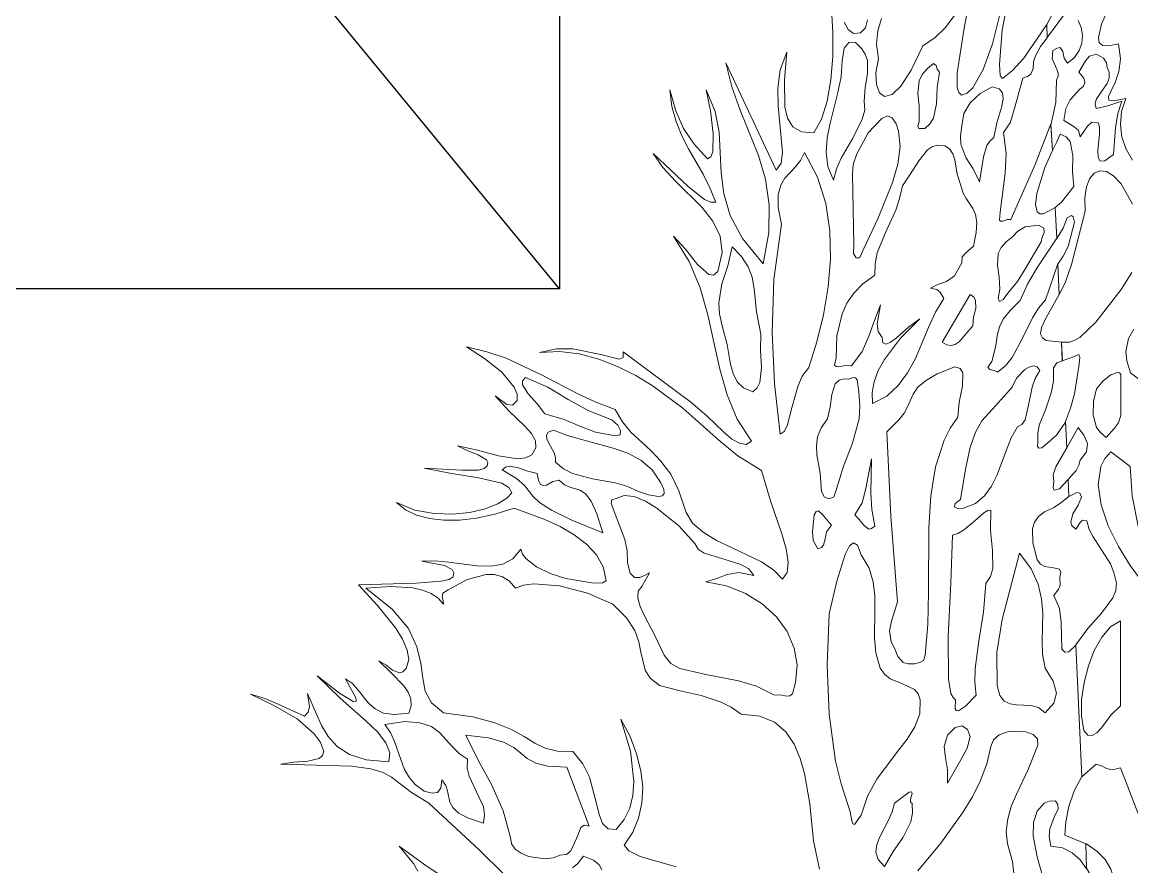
# Model space of a CAD drawing. Header units: inches. Extents: x -885 to 26362, y -28010 to 990.
# Drawn here: x 4303.903 to 4305.398, y -2378.582 to -2377.443 of the extents above; entities that cross this region are included whole.
import ezdxf

# ---------------------------------------------------------------- set-up
doc = ezdxf.new("R2010")
doc.units = ezdxf.units.IN
doc.header["$MEASUREMENT"] = 0
doc.layers.add('Text', color=7, linetype='Continuous')
doc.layers.add('TREE', color=3, linetype='Continuous', lineweight=15)

# ---------------------------------------------------------------- blocks, each defined once
blk = doc.blocks.new('tree2')
at = {"layer": 'TREE'}
for points in [[(5207.2362, 5947.8649), (5207.2144, 5947.8738), (5207.2153, 5947.8877), (5207.2187, 5947.9037), (5207.2242, 5947.9203), (5207.2322, 5947.9351), (5207.2258, 5948.0727), (5207.2184, 5948.0656), (5207.2144, 5948.0653), (5207.2113, 5948.0684), (5207.2104, 5948.0967), (5207.2088, 5948.1109), (5207.203, 5948.1248), (5207.2076, 5948.1312), (5207.2095, 5948.1355), (5207.2091, 5948.1439), (5207.2101, 5948.1491), (5207.2088, 5948.1522), (5207.2024, 5948.1537), (5207.1934, 5948.1549), (5207.1888, 5948.1574), (5207.1854, 5948.162), (5207.1808, 5948.1796), (5207.1805, 5948.1947), (5207.1827, 5948.2014), (5207.187, 5948.2073), (5207.1931, 5948.2122), (5207.2024, 5948.2165), (5207.2101, 5948.2215), (5207.2187, 5948.2282), (5207.2178, 5948.2461), (5207.2088, 5948.2362), (5207.2033, 5948.235), (5207.2021, 5948.2372), (5207.2027, 5948.2436), (5207.2021, 5948.251), (5207.2051, 5948.2593), (5207.2165, 5948.2793), (5207.215, 5948.3061), (5207.2058, 5948.2923), (5207.1941, 5948.2824), (5207.1904, 5948.2793), (5207.1873, 5948.2787), (5207.1857, 5948.2806), (5207.1861, 5948.2849), (5207.1861, 5948.2941), (5207.1876, 5948.3028), (5207.1941, 5948.3191), (5207.2005, 5948.3379), (5207.2024, 5948.3493), (5207.2024, 5948.3628), (5207.2061, 5948.368), (5207.2119, 5948.3702), (5207.211, 5948.3896), (5207.195, 5948.3914), (5207.191, 5948.3942), (5207.1891, 5948.3985), (5207.19, 5948.405), (5207.1937, 5948.4136), (5207.2085, 5948.4395), (5207.207, 5948.4718), (5207.1941, 5948.4339), (5207.1867, 5948.4253), (5207.1805, 5948.4151), (5207.17, 5948.3939), (5207.1593, 5948.3736), (5207.1522, 5948.365), (5207.1439, 5948.3582), (5207.1405, 5948.36), (5207.1359, 5948.3613), (5207.1337, 5948.3637), (5207.138, 5948.3696), (5207.142, 5948.3844), (5207.1439, 5948.3982), (5207.146, 5948.4059), (5207.15, 5948.4139), (5207.1571, 5948.4229), (5207.1676, 5948.4333), (5207.1753, 5948.4503), (5207.1851, 5948.4672), (5207.2061, 5948.4986), (5207.2042, 5948.5306), (5207.1919, 5948.5242), (5207.1882, 5948.5242), (5207.1854, 5948.526), (5207.1836, 5948.5337), (5207.1851, 5948.5454), (5207.1934, 5948.5725), (5207.2015, 5948.5904), (5207.1999, 5948.6184), (5207.1833, 5948.5756), (5207.158, 5948.518), (5207.154, 5948.518), (5207.1494, 5948.5162), (5207.1472, 5948.5162), (5207.146, 5948.5174), (5207.1469, 5948.5257), (5207.1519, 5948.5667), (5207.1531, 5948.5873), (5207.1503, 5948.6092), (5207.1571, 5948.6193), (5207.1617, 5948.6341), (5207.1703, 5948.6661), (5207.1753, 5948.6677), (5207.1787, 5948.6701), (5207.1814, 5948.676), (5207.1817, 5948.6831), (5207.1836, 5948.6895), (5207.1888, 5948.6991), (5207.1959, 5948.7083), (5207.1956, 5948.7222), (5207.1716, 5948.6871), (5207.1596, 5948.6741), (5207.1491, 5948.6658), (5207.1469, 5948.6689), (5207.146, 5948.6803), (5207.1488, 5948.7163), (5207.1525, 5948.736)], [(5207.1466, 5948.7342), (5207.1386, 5948.7018), (5207.1291, 5948.675), (5207.118, 5948.656), (5207.1122, 5948.6504), (5207.1063, 5948.6483), (5207.1035, 5948.651), (5207.1017, 5948.656), (5207.1017, 5948.6717), (5207.1094, 5948.7206), (5207.1214, 5948.7801)], [(5207.0986, 5948.7311), (5207.0897, 5948.7191), (5207.0786, 5948.7086), (5207.0657, 5948.7), (5207.0536, 5948.6744), (5207.0429, 5948.6575), (5207.0336, 5948.6489), (5207.0259, 5948.6467), (5207.0204, 5948.6507), (5207.0173, 5948.6593), (5207.0167, 5948.6717), (5207.0195, 5948.6864), (5207.0173, 5948.7015), (5207.0188, 5948.7154), (5207.0225, 5948.7286)], [(5207.0081, 5948.7271), (5207.0059, 5948.7188), (5207.0007, 5948.7135), (5206.9933, 5948.7129), (5206.9877, 5948.7169), (5206.9834, 5948.7246)], [(5206.9702, 5948.7382), (5206.9717, 5948.7138), (5206.9717, 5948.6886), (5206.9696, 5948.6643), (5206.9656, 5948.6418), (5206.9597, 5948.623), (5206.9517, 5948.6088), (5206.9388, 5948.6098), (5206.9298, 5948.615), (5206.9243, 5948.6242), (5206.9215, 5948.6359), (5206.9212, 5948.6643), (5206.9234, 5948.6932), (5206.9166, 5948.6747), (5206.9141, 5948.6556), (5206.9144, 5948.6369), (5206.9163, 5948.6187), (5206.9191, 5948.5885), (5206.9175, 5948.5771), (5206.9123, 5948.5697), (5206.8596, 5948.6821), (5206.8661, 5948.6569), (5206.8747, 5948.6326), (5206.8938, 5948.5851), (5206.9012, 5948.5602), (5206.9052, 5948.5334), (5206.9049, 5948.5045), (5206.8988, 5948.4718), (5206.8772, 5948.4983), (5206.8643, 5948.5223), (5206.8578, 5948.5451), (5206.855, 5948.567), (5206.8529, 5948.6095), (5206.8486, 5948.631), (5206.8393, 5948.6538), (5206.8436, 5948.6319), (5206.8464, 5948.6079), (5206.8461, 5948.5891), (5206.8439, 5948.5836), (5206.8405, 5948.5817), (5206.8267, 5948.5971), (5206.8156, 5948.6135), (5206.8073, 5948.6319), (5206.8011, 5948.6538), (5206.8033, 5948.6363), (5206.8079, 5948.6205), (5206.8138, 5948.6058), (5206.8208, 5948.5922), (5206.8362, 5948.5654), (5206.843, 5948.5513), (5206.8492, 5948.5362), (5206.8442, 5948.5362), (5206.8375, 5948.5392), (5206.8202, 5948.5525), (5206.7836, 5948.5873), (5206.794, 5948.5725), (5206.807, 5948.5583), (5206.8347, 5948.5309), (5206.8461, 5948.5165), (5206.8538, 5948.5008), (5206.8559, 5948.4835), (5206.8513, 5948.4638), (5206.847, 5948.4598), (5206.8418, 5948.4604), (5206.8301, 5948.4709), (5206.8174, 5948.4872), (5206.8051, 5948.5005), (5206.8215, 5948.4743), (5206.8329, 5948.4466), (5206.8408, 5948.4182), (5206.8473, 5948.3896), (5206.8535, 5948.3616), (5206.8612, 5948.3345), (5206.8716, 5948.3092), (5206.8867, 5948.2861), (5206.8809, 5948.2827), (5206.8741, 5948.284), (5206.8661, 5948.2883), (5206.8578, 5948.2954), (5206.8399, 5948.3126), (5206.823, 5948.3268), (5206.7525, 5948.3797), (5206.7525, 5948.3736), (5206.7482, 5948.372), (5206.7291, 5948.3767), (5206.6998, 5948.3828), (5206.6826, 5948.3828), (5206.665, 5948.3788), (5206.6857, 5948.3801), (5206.7063, 5948.3776), (5206.7269, 5948.372), (5206.7466, 5948.3643), (5206.7657, 5948.3548), (5206.7836, 5948.3437), (5206.8147, 5948.3206), (5206.8523, 5948.2871), (5206.8723, 5948.2707), (5206.8972, 5948.2556), (5206.9064, 5948.2236), (5206.9185, 5948.1891), (5206.9228, 5948.1734), (5206.9249, 5948.1596), (5206.924, 5948.1488), (5206.9191, 5948.1417), (5206.9098, 5948.1513), (5206.8969, 5948.1599), (5206.8658, 5948.175), (5206.8501, 5948.1823), (5206.8359, 5948.191), (5206.8248, 5948.2005), (5206.8181, 5948.2116), (5206.8107, 5948.2341), (5206.8021, 5948.2516), (5206.7919, 5948.2652), (5206.7814, 5948.2763), (5206.7605, 5948.2957), (5206.7516, 5948.3065), (5206.7439, 5948.3194), (5206.7238, 5948.3268), (5206.7051, 5948.3357), (5206.6678, 5948.3551), (5206.6299, 5948.373), (5206.6096, 5948.3797), (5206.5883, 5948.3847), (5206.6074, 5948.3727), (5206.6256, 5948.3582), (5206.6385, 5948.3428), (5206.6416, 5948.3354), (5206.6416, 5948.3286), (5206.6367, 5948.3237), (5206.6308, 5948.3246), (5206.6185, 5948.3336), (5206.6327, 5948.3178), (5206.6496, 5948.3018), (5206.6564, 5948.2941), (5206.6607, 5948.2864), (5206.661, 5948.279), (5206.6567, 5948.272), (5206.6502, 5948.2686), (5206.6419, 5948.2677), (5206.6219, 5948.2707), (5206.6, 5948.2766), (5206.5791, 5948.2812), (5206.5893, 5948.2763), (5206.6007, 5948.2717), (5206.6093, 5948.2667), (5206.6108, 5948.2637), (5206.6102, 5948.2603), (5206.6068, 5948.2575), (5206.601, 5948.2559), (5206.5837, 5948.2559), (5206.5443, 5948.2578), (5206.5711, 5948.2526), (5206.601, 5948.2479), (5206.6253, 5948.2421), (5206.6327, 5948.2378), (5206.6358, 5948.2322), (5206.6308, 5948.2264), (5206.6213, 5948.2205), (5206.6081, 5948.2153), (5206.592, 5948.2116), (5206.5739, 5948.2098), (5206.5545, 5948.2104), (5206.5345, 5948.2141), (5206.5151, 5948.2218), (5206.5246, 5948.2144), (5206.5363, 5948.2088), (5206.5496, 5948.2051), (5206.5646, 5948.2033), (5206.5813, 5948.2033), (5206.5991, 5948.2054), (5206.6182, 5948.2098), (5206.6382, 5948.2162), (5206.6703, 5948.2042), (5206.6863, 5948.1968), (5206.701, 5948.1882), (5206.714, 5948.1783), (5206.7245, 5948.1673), (5206.7315, 5948.1546), (5206.7346, 5948.1405), (5206.7312, 5948.138), (5206.7217, 5948.1374), (5206.6924, 5948.1423), (5206.6761, 5948.1476), (5206.6616, 5948.1546), (5206.6505, 5948.1633), (5206.6472, 5948.1679), (5206.6453, 5948.1731), (5206.637, 5948.1629), (5206.6265, 5948.1574), (5206.6139, 5948.1552), (5206.5997, 5948.1556), (5206.5699, 5948.1596), (5206.5554, 5948.1608), (5206.5418, 5948.1605), (5206.5653, 5948.1559), (5206.5736, 5948.1519), (5206.5751, 5948.1485), (5206.5745, 5948.1442), (5206.5702, 5948.1414), (5206.5619, 5948.1395), (5206.5357, 5948.1377), (5206.4756, 5948.1358), (5206.4953, 5948.114), (5206.5144, 5948.0906), (5206.5215, 5948.0789), (5206.5265, 5948.0675), (5206.528, 5948.0576), (5206.5255, 5948.0481), (5206.5218, 5948.0447), (5206.5184, 5948.0438), (5206.5111, 5948.0466), (5206.504, 5948.0521), (5206.4966, 5948.0561), (5206.5101, 5948.0432), (5206.5228, 5948.0302), (5206.5274, 5948.0235), (5206.5301, 5948.0164), (5206.5305, 5948.0093), (5206.528, 5948.0016), (5206.5129, 5948.0001), (5206.5018, 5948.0016), (5206.4929, 5948.0059), (5206.4861, 5948.0118), (5206.475, 5948.0256), (5206.4692, 5948.0324), (5206.4618, 5948.0376), (5206.4726, 5948.0176), (5206.4729, 5948.0139), (5206.4698, 5948.0136), (5206.4556, 5948.0225), (5206.4322, 5948.0407), (5206.4562, 5948.0173), (5206.4836, 5947.9933), (5206.4953, 5947.9819), (5206.504, 5947.9705), (5206.5083, 5947.96), (5206.5071, 5947.9505), (5206.4836, 5947.9526), (5206.4661, 5947.9582), (5206.4532, 5947.9665), (5206.4436, 5947.977), (5206.4368, 5947.9887), (5206.4316, 5948.0004), (5206.4221, 5948.0222), (5206.4242, 5948.0084), (5206.423, 5948.0025), (5206.419, 5947.9985), (5206.3913, 5948.0108), (5206.3774, 5948.0167), (5206.3626, 5948.0213), (5206.3882, 5948.0087), (5206.4113, 5947.9954), (5206.4291, 5947.98), (5206.4353, 5947.9714), (5206.4393, 5947.9619), (5206.4378, 5947.9573), (5206.4344, 5947.9542), (5206.4224, 5947.9514), (5206.4076, 5947.9502), (5206.3943, 5947.9483), (5206.4682, 5947.9459), (5206.4883, 5947.9434), (5206.5012, 5947.9394), (5206.5101, 5947.9345), (5206.5191, 5947.9274), (5206.5308, 5947.9185), (5206.5489, 5947.9074), (5206.6019, 5947.8581), (5206.6271, 5947.8335)], [(5206.5831, 5947.8175), (5206.5474, 5947.8409), (5206.5181, 5947.8624), (5206.5329, 5947.8442), (5206.5375, 5947.8362)], [(5207.0607, 5947.8366), (5207.0847, 5947.8655), (5207.1075, 5947.8972), (5207.1177, 5947.9138), (5207.126, 5947.9311), (5207.1328, 5947.9486), (5207.1371, 5947.9665), (5207.1396, 5947.9736), (5207.1457, 5947.9788), (5207.1543, 5947.9819), (5207.1642, 5947.9828), (5207.1737, 5947.9819), (5207.1814, 5947.9791), (5207.1857, 5947.9745), (5207.1861, 5947.968), (5207.1759, 5947.9425), (5207.1639, 5947.9169), (5207.1583, 5947.904), (5207.1546, 5947.891), (5207.1531, 5947.8778), (5207.1543, 5947.8649), (5207.1596, 5947.8461), (5207.1617, 5947.8273)], [(5207.1916, 5947.8289), (5207.1854, 5947.851), (5207.1814, 5947.8732), (5207.1817, 5947.8871), (5207.1854, 5947.8991), (5207.1928, 5947.9074), (5207.1981, 5947.9095), (5207.2045, 5947.9098), (5207.207, 5947.9055), (5207.2073, 5947.9015), (5207.2033, 5947.8926), (5207.1987, 5947.8803), (5207.1981, 5947.8723), (5207.1999, 5947.8624), (5207.2119, 5947.8606), (5207.2221, 5947.8553), (5207.2304, 5947.8479), (5207.2372, 5947.8387), (5207.2362, 5947.8649)], [(5207.2852, 5948.5802), (5207.2784, 5948.5916), (5207.2741, 5948.6042), (5207.2726, 5948.6175), (5207.2738, 5948.631), (5207.2781, 5948.6449), (5207.2658, 5948.6424), (5207.2603, 5948.643), (5207.26, 5948.6467), (5207.2627, 5948.6529), (5207.267, 5948.6615), (5207.2707, 5948.6729), (5207.2726, 5948.6864), (5207.2704, 5948.7021), (5207.2603, 5948.6997), (5207.2538, 5948.7003), (5207.2504, 5948.7034), (5207.2495, 5948.7086), (5207.2526, 5948.7225), (5207.259, 5948.7369)], [(5207.2101, 5948.7496), (5207.1956, 5948.7222), (5207.1959, 5948.7086), (5207.2172, 5948.7373)], [(5207.2282, 5948.7265), (5207.2316, 5948.7191), (5207.2329, 5948.7111), (5207.2322, 5948.7028), (5207.2295, 5948.6948), (5207.2245, 5948.6877), (5207.2172, 5948.6818), (5207.2138, 5948.6871), (5207.2122, 5948.6938), (5207.2095, 5948.6981), (5207.2064, 5948.6975), (5207.2018, 5948.6948), (5207.2011, 5948.6864), (5207.2045, 5948.6787), (5207.2073, 5948.6717), (5207.2073, 5948.668), (5207.2055, 5948.664), (5207.2051, 5948.6406), (5207.1999, 5948.6169), (5207.2015, 5948.5904), (5207.2058, 5948.5987), (5207.2095, 5948.6073), (5207.2159, 5948.6045), (5207.2199, 5948.5996), (5207.2227, 5948.5851), (5207.2224, 5948.5682), (5207.2239, 5948.5525), (5207.211, 5948.5362), (5207.2042, 5948.5306), (5207.2061, 5948.4983), (5207.2125, 5948.5091), (5207.2168, 5948.5199), (5207.2215, 5948.5223), (5207.223, 5948.5208), (5207.2245, 5948.5152), (5207.2178, 5948.49), (5207.2128, 5948.4798), (5207.207, 5948.4712), (5207.2085, 5948.4392), (5207.215, 5948.453), (5207.2215, 5948.4709), (5207.2356, 5948.5269), (5207.2353, 5948.5408), (5207.2369, 5948.5522), (5207.2402, 5948.5608), (5207.2452, 5948.5667), (5207.251, 5948.5691), (5207.2578, 5948.5685), (5207.2652, 5948.5639), (5207.2732, 5948.5556), (5207.2852, 5948.534)], [(5207.2846, 5948.4626), (5207.2732, 5948.445), (5207.2467, 5948.4108), (5207.2301, 5948.3948), (5207.2242, 5948.3914), (5207.2193, 5948.3899), (5207.211, 5948.3896), (5207.2116, 5948.3702), (5207.2233, 5948.3745), (5207.2289, 5948.3767), (5207.2301, 5948.3742), (5207.2295, 5948.3668), (5207.2245, 5948.3357), (5207.2202, 5948.3206), (5207.215, 5948.3068), (5207.2165, 5948.2793), (5207.2282, 5948.3006), (5207.2344, 5948.2923), (5207.2381, 5948.2837), (5207.2372, 5948.275), (5207.2304, 5948.2661), (5207.2292, 5948.2609), (5207.2264, 5948.2553), (5207.2178, 5948.2461), (5207.2187, 5948.2282), (5207.227, 5948.2325), (5207.2301, 5948.2316), (5207.2319, 5948.2276), (5207.2282, 5948.219), (5207.2227, 5948.2101), (5207.2205, 5948.2014), (5207.2218, 5948.1978), (5207.2258, 5948.1941), (5207.2304, 5948.2011), (5207.2329, 5948.2036), (5207.2375, 5948.2027), (5207.2399, 5948.1937), (5207.2439, 5948.186), (5207.2529, 5948.1725), (5207.2621, 5948.1577), (5207.2658, 5948.1488), (5207.2686, 5948.1377), (5207.2677, 5948.13), (5207.2646, 5948.1223), (5207.2529, 5948.1063), (5207.2384, 5948.09), (5207.2258, 5948.073), (5207.2322, 5947.9348), (5207.2473, 5947.9483), (5207.2529, 5947.9465), (5207.2581, 5947.9437), (5207.2643, 5947.9422), (5207.2726, 5947.9443), (5207.2948, 5947.8864)], [(5206.9723, 5948.5593), (5206.9665, 5948.5737), (5206.9646, 5948.5885), (5206.9659, 5948.6036), (5206.969, 5948.619), (5206.977, 5948.651), (5206.9803, 5948.6674), (5206.9816, 5948.684), (5206.9834, 5948.6975), (5206.9887, 5948.7037), (5206.9954, 5948.7034), (5207.0019, 5948.6966), (5207.0056, 5948.6911), (5207.0078, 5948.6846), (5207.0078, 5948.6707), (5207.0056, 5948.6563), (5207.0044, 5948.6421), (5207.005, 5948.6326), (5207.0025, 5948.623), (5206.9927, 5948.6033), (5206.9803, 5948.5824), (5206.9754, 5948.5713), (5206.9723, 5948.5593)], [(5207.2135, 5948.6218), (5207.2156, 5948.6344), (5207.2199, 5948.6433), (5207.2298, 5948.6541), (5207.2338, 5948.6578), (5207.2353, 5948.6615), (5207.2341, 5948.6661), (5207.2289, 5948.6723), (5207.2359, 5948.684), (5207.2402, 5948.6889), (5207.2476, 5948.6911), (5207.255, 5948.6871), (5207.2578, 5948.6821), (5207.2587, 5948.6772), (5207.2609, 5948.6723), (5207.2606, 5948.6661), (5207.2587, 5948.6606), (5207.2526, 5948.652), (5207.247, 5948.6436), (5207.2461, 5948.6393), (5207.247, 5948.6341), (5207.2593, 5948.6369), (5207.2741, 5948.6421), (5207.2698, 5948.6292), (5207.2673, 5948.6141), (5207.2652, 5948.5861), (5207.2563, 5948.5796), (5207.2513, 5948.579), (5207.2492, 5948.583), (5207.2489, 5948.5901), (5207.2507, 5948.6076), (5207.2507, 5948.615), (5207.2492, 5948.6193), (5207.2427, 5948.6199), (5207.2381, 5948.6159), (5207.2304, 5948.6045), (5207.2286, 5948.6113), (5207.2239, 5948.6153), (5207.2135, 5948.6218)], [(5207.0681, 5948.6132), (5207.0616, 5948.6132), (5207.0607, 5948.6159), (5207.062, 5948.6202), (5207.062, 5948.6239), (5207.062, 5948.6369), (5207.0607, 5948.6501), (5207.062, 5948.6634), (5207.065, 5948.6698), (5207.0706, 5948.6763), (5207.077, 5948.6812), (5207.0798, 5948.6794), (5207.081, 5948.6754), (5207.0832, 5948.6723), (5207.081, 5948.6563), (5207.0801, 5948.6393), (5207.077, 5948.6242), (5207.0733, 5948.6181), (5207.0681, 5948.6132)], [(5207.1251, 5948.5577), (5207.1186, 5948.571), (5207.1109, 5948.583), (5207.1057, 5948.5971), (5207.1051, 5948.6058), (5207.1066, 5948.6162), (5207.1088, 5948.6292), (5207.1155, 5948.6403), (5207.1257, 5948.6498), (5207.1383, 5948.6569), (5207.1457, 5948.655), (5207.1491, 5948.6507), (5207.15, 5948.6443), (5207.1485, 5948.6366), (5207.1432, 5948.6193), (5207.1402, 5948.6039), (5207.1359, 5948.6002), (5207.1328, 5948.5956), (5207.1294, 5948.5836), (5207.1251, 5948.5577)], [(5206.9936, 5948.4918), (5206.9921, 5948.5654), (5206.993, 5948.5756), (5206.9967, 5948.5867), (5207.0087, 5948.6088), (5207.0228, 5948.6239), (5207.029, 5948.6267), (5207.0339, 5948.6245), (5207.0379, 5948.6181), (5207.0404, 5948.6107), (5207.0422, 5948.5944), (5207.0398, 5948.5759), (5207.0342, 5948.5568), (5207.0188, 5948.5189), (5207.0041, 5948.4878), (5207.0004, 5948.4792), (5206.9982, 5948.4777), (5206.9961, 5948.478), (5206.9933, 5948.4826), (5206.9936, 5948.4918)], [(5206.9166, 5948.2935), (5206.9108, 5948.3465), (5206.9083, 5948.3998), (5206.9101, 5948.4552), (5206.9181, 5948.5131), (5206.9144, 5948.5306), (5206.9144, 5948.5442), (5206.9172, 5948.554), (5206.9215, 5948.5614), (5206.9326, 5948.5734), (5206.9379, 5948.5799), (5206.9419, 5948.5882), (5206.9557, 5948.5623), (5206.9643, 5948.5349), (5206.9687, 5948.5063), (5206.9693, 5948.4767), (5206.9668, 5948.4475), (5206.9619, 5948.4182), (5206.9548, 5948.3902), (5206.9465, 5948.3634), (5206.9397, 5948.3542), (5206.9351, 5948.3434), (5206.9289, 5948.3209), (5206.924, 5948.3021), (5206.9209, 5948.2963), (5206.9166, 5948.2935)], [(5206.9751, 5948.3733), (5206.976, 5948.3964), (5206.9813, 5948.4195), (5206.9865, 5948.4306), (5206.9936, 5948.441), (5207.0031, 5948.4509), (5207.0155, 5948.4598), (5207.0158, 5948.4718), (5207.0182, 5948.4832), (5207.0272, 5948.5051), (5207.0376, 5948.5279), (5207.0416, 5948.5402), (5207.0444, 5948.5534), (5207.053, 5948.566), (5207.0616, 5948.5796), (5207.0706, 5948.591), (5207.0758, 5948.5944), (5207.0817, 5948.5959), (5207.0887, 5948.5953), (5207.0937, 5948.5922), (5207.0971, 5948.587), (5207.0992, 5948.5805), (5207.1017, 5948.5657), (5207.106, 5948.5525), (5207.1081, 5948.5457), (5207.1112, 5948.5402), (5207.1183, 5948.5297), (5207.1208, 5948.5235), (5207.1223, 5948.5152), (5207.1217, 5948.5045), (5207.1189, 5948.4903), (5207.1103, 5948.4829), (5207.1069, 5948.4789), (5207.1066, 5948.4727), (5207.0989, 5948.4592), (5207.0906, 5948.4533), (5207.0823, 5948.4506), (5207.074, 5948.4463), (5207.0804, 5948.4447), (5207.0838, 5948.4419), (5207.0878, 5948.4355), (5207.0792, 5948.421), (5207.0718, 5948.405), (5207.058, 5948.3727), (5207.0499, 5948.3576), (5207.0401, 5948.3443), (5207.0281, 5948.3332), (5207.0133, 5948.3255), (5207.0127, 5948.3369), (5207.0148, 5948.3483), (5207.0192, 5948.36), (5207.0256, 5948.3717), (5207.0426, 5948.3939), (5207.0626, 5948.4142), (5207.0509, 5948.4053), (5207.0379, 5948.3939), (5207.0321, 5948.3896), (5207.0275, 5948.3877), (5207.0241, 5948.389), (5207.0232, 5948.3945), (5207.0192, 5948.401), (5207.0179, 5948.409), (5207.0216, 5948.4287), (5207.0152, 5948.4124), (5207.0093, 5948.3961), (5207.0022, 5948.3801), (5206.9911, 5948.365), (5206.985, 5948.3653), (5206.9779, 5948.364), (5206.9751, 5948.3643), (5206.9733, 5948.3656), (5206.9751, 5948.3733)], [(5207.1463, 5948.4453), (5207.1457, 5948.4576), (5207.1439, 5948.4703), (5207.1448, 5948.4826), (5207.1479, 5948.4887), (5207.1531, 5948.4949), (5207.1596, 5948.5001), (5207.1651, 5948.506), (5207.1728, 5948.5106), (5207.1867, 5948.5121), (5207.1925, 5948.5091), (5207.1928, 5948.5045), (5207.1907, 5948.4995), (5207.1897, 5948.4949), (5207.1734, 5948.4669), (5207.1648, 5948.4533), (5207.1546, 5948.441), (5207.1497, 5948.4345), (5207.146, 5948.4324), (5207.1445, 5948.4355), (5207.1463, 5948.4453)], [(5206.888, 5948.3376), (5206.8781, 5948.3419), (5206.8716, 5948.3483), (5206.8673, 5948.357), (5206.8646, 5948.3665), (5206.8612, 5948.3874), (5206.8559, 5948.4068), (5206.8532, 5948.4195), (5206.8526, 5948.4309), (5206.8556, 5948.4509), (5206.8618, 5948.4697), (5206.8664, 5948.4894), (5206.8763, 5948.4795), (5206.883, 5948.4687), (5206.8873, 5948.4576), (5206.8895, 5948.4456), (5206.892, 5948.4216), (5206.8963, 5948.3982), (5206.896, 5948.3813), (5206.8969, 5948.3634), (5206.8954, 5948.3477), (5206.8926, 5948.3419), (5206.888, 5948.3376)], [(5207.2914, 5948.3514), (5207.283, 5948.3576), (5207.2794, 5948.3702), (5207.2781, 5948.3801), (5207.2809, 5948.3936), (5207.2864, 5948.4035)], [(5207.086, 5948.3899), (5207.1152, 5948.4395), (5207.1192, 5948.437), (5207.1211, 5948.4336), (5207.1214, 5948.425), (5207.1189, 5948.4158), (5207.118, 5948.4068), (5207.1038, 5948.3902), (5207.0998, 5948.3874), (5207.0955, 5948.3862), (5207.0909, 5948.3868), (5207.086, 5948.3899)], [(5207.1085, 5948.2159), (5207.102, 5948.2156), (5207.0989, 5948.2175), (5207.0995, 5948.2208), (5207.1051, 5948.2252), (5207.1103, 5948.2569), (5207.1155, 5948.28), (5207.1214, 5948.2963), (5207.1275, 5948.3074), (5207.1417, 5948.3231), (5207.1593, 5948.3425), (5207.1639, 5948.352), (5207.1725, 5948.361), (5207.1771, 5948.3637), (5207.1817, 5948.365), (5207.1854, 5948.364), (5207.1882, 5948.36), (5207.1833, 5948.3517), (5207.1802, 5948.3425), (5207.1765, 5948.3237), (5207.1728, 5948.3086), (5207.1694, 5948.3037), (5207.1648, 5948.3012), (5207.1583, 5948.2898), (5207.1534, 5948.2769), (5207.1436, 5948.251), (5207.1377, 5948.239), (5207.1303, 5948.2288), (5207.1208, 5948.2208), (5207.1085, 5948.2159)], [(5207.0327, 5948.0761), (5207.0308, 5948.0875), (5207.033, 5948.0977), (5207.0392, 5948.118), (5207.0324, 5948.2076), (5207.0281, 5948.296), (5207.0407, 5948.3086), (5207.0462, 5948.3154), (5207.0499, 5948.3221), (5207.0558, 5948.3354), (5207.0607, 5948.3425), (5207.0687, 5948.3493), (5207.081, 5948.3566), (5207.0992, 5948.364), (5207.1048, 5948.3622), (5207.1078, 5948.3576), (5207.1075, 5948.3437), (5207.1038, 5948.3268), (5207.1023, 5948.3111), (5207.0943, 5948.2997), (5207.0881, 5948.2871), (5207.0792, 5948.2593), (5207.0743, 5948.2288), (5207.0721, 5948.1959), (5207.0718, 5948.1278), (5207.0712, 5948.0943), (5207.0684, 5948.0623), (5207.0666, 5948.0567), (5207.0635, 5948.0549), (5207.0573, 5948.0533), (5207.0502, 5948.053), (5207.0453, 5948.0546), (5207.0398, 5948.0607), (5207.0367, 5948.0687), (5207.0327, 5948.0761)], [(5207.2729, 5948.3129), (5207.2704, 5948.3052), (5207.2664, 5948.2997), (5207.2575, 5948.2901), (5207.2516, 5948.2951), (5207.2476, 5948.3006), (5207.2439, 5948.3138), (5207.2443, 5948.3277), (5207.2476, 5948.3409), (5207.2544, 5948.3493), (5207.2624, 5948.3554), (5207.2695, 5948.3579), (5207.2717, 5948.3576), (5207.2729, 5948.356), (5207.2729, 5948.3129)], [(5206.7445, 5948.2917), (5206.7235, 5948.2957), (5206.7069, 5948.3018), (5206.6906, 5948.3089), (5206.6703, 5948.3148), (5206.6626, 5948.3249), (5206.653, 5948.3357), (5206.6472, 5948.3452), (5206.6472, 5948.3493), (5206.6502, 5948.3526), (5206.6736, 5948.3425), (5206.6949, 5948.3299), (5206.7165, 5948.3178), (5206.7405, 5948.3083), (5206.7469, 5948.3028), (5206.7497, 5948.2972), (5206.7491, 5948.2929), (5206.7445, 5948.2917)], [(5206.9751, 5948.235), (5206.9727, 5948.2279), (5206.968, 5948.2258), (5206.9631, 5948.2276), (5206.96, 5948.2335), (5206.9585, 5948.2526), (5206.9551, 5948.2717), (5206.9545, 5948.2812), (5206.9557, 5948.2907), (5206.9594, 5948.3), (5206.9662, 5948.3095), (5206.969, 5948.3218), (5206.9705, 5948.3351), (5206.9742, 5948.3462), (5206.9782, 5948.3499), (5206.9837, 5948.3514), (5206.988, 5948.3511), (5206.9933, 5948.3526), (5206.9954, 5948.3523), (5206.9973, 5948.3505), (5206.9988, 5948.3379), (5207.0001, 5948.3231), (5206.9991, 5948.3095), (5206.9924, 5948.284), (5206.9828, 5948.26), (5206.9751, 5948.235)], [(5206.7685, 5948.2335), (5206.7562, 5948.239), (5206.7439, 5948.2424), (5206.7204, 5948.2467), (5206.6992, 5948.2522), (5206.69, 5948.2572), (5206.6817, 5948.2643), (5206.6817, 5948.2692), (5206.6801, 5948.2741), (5206.6746, 5948.284), (5206.6724, 5948.2886), (5206.6721, 5948.2923), (5206.6739, 5948.2957), (5206.6795, 5948.2978), (5206.6943, 5948.292), (5206.71, 5948.2874), (5206.742, 5948.2787), (5206.7571, 5948.2735), (5206.7709, 5948.2661), (5206.7827, 5948.2563), (5206.7919, 5948.2427), (5206.795, 5948.2356), (5206.7953, 5948.2313), (5206.7934, 5948.2288), (5206.7894, 5948.2282), (5206.779, 5948.2301), (5206.7685, 5948.2335)], [(5207.2624, 5948.275), (5207.2827, 5948.2596), (5207.2849, 5948.2288), (5207.2914, 5948.1953), (5207.3, 5948.1633), (5207.3101, 5948.1362), (5207.3083, 5948.1312), (5207.3068, 5948.126), (5207.2954, 5948.1389), (5207.2827, 5948.1559), (5207.2704, 5948.1759), (5207.2596, 5948.1974), (5207.2523, 5948.2196), (5207.2492, 5948.2406), (5207.252, 5948.2596), (5207.2563, 5948.268), (5207.2624, 5948.275)], [(5206.9948, 5948.2091), (5207.0022, 5948.2215), (5207.0062, 5948.2365), (5207.0121, 5948.2677), (5207.0115, 5948.2322), (5207.0124, 5948.2147), (5207.0155, 5948.1971), (5207.0121, 5948.1947), (5207.0093, 5948.1941), (5207.0044, 5948.1978), (5206.9994, 5948.2042), (5206.9948, 5948.2091)], [(5206.7312, 5948.1901), (5206.6986, 5948.2036), (5206.6773, 5948.2138), (5206.665, 5948.2218), (5206.6582, 5948.2282), (5206.649, 5948.2399), (5206.6407, 5948.247), (5206.6259, 5948.2563), (5206.6293, 5948.259), (5206.6333, 5948.26), (5206.6425, 5948.2584), (5206.6527, 5948.2547), (5206.6623, 5948.2522), (5206.6638, 5948.2449), (5206.666, 5948.2409), (5206.6687, 5948.2396), (5206.6721, 5948.2402), (5206.6789, 5948.2439), (5206.6853, 5948.2455), (5206.6909, 5948.2406), (5206.6964, 5948.2381), (5206.7075, 5948.235), (5206.7131, 5948.231), (5206.7189, 5948.2233), (5206.7248, 5948.2101), (5206.7312, 5948.1901)], [(5206.9326, 5948.0336), (5206.9295, 5948.0216), (5206.9268, 5948.0195), (5206.9237, 5948.0192), (5206.9169, 5948.0207), (5206.9108, 5948.0204), (5206.8917, 5948.0296), (5206.8729, 5948.0355), (5206.8387, 5948.0419), (5206.8116, 5948.0481), (5206.8021, 5948.0536), (5206.7953, 5948.0623), (5206.786, 5948.082), (5206.7746, 5948.1032), (5206.77, 5948.1131), (5206.7676, 5948.1217), (5206.7679, 5948.1291), (5206.7719, 5948.134), (5206.7799, 5948.1485), (5206.7746, 5948.1457), (5206.7697, 5948.1436), (5206.7642, 5948.1436), (5206.7596, 5948.1479), (5206.7568, 5948.1589), (5206.7565, 5948.1713), (5206.754, 5948.1833), (5206.7457, 5948.2051), (5206.7399, 5948.2208), (5206.7405, 5948.2248), (5206.7451, 5948.2261), (5206.7534, 5948.2292), (5206.7639, 5948.2282), (5206.7756, 5948.2233), (5206.7876, 5948.2162), (5206.8107, 5948.1974), (5206.8273, 5948.179), (5206.8307, 5948.1731), (5206.8372, 5948.1688), (5206.8556, 5948.1633), (5206.8753, 5948.1571), (5206.8837, 5948.1525), (5206.8892, 5948.1457), (5206.8735, 5948.1488), (5206.8612, 5948.1466), (5206.8504, 5948.1423), (5206.839, 5948.1389), (5206.8606, 5948.1346), (5206.8803, 5948.1269), (5206.8978, 5948.1158), (5206.9126, 5948.1023), (5206.924, 5948.0869), (5206.9314, 5948.0696), (5206.9345, 5948.0521), (5206.9326, 5948.0336)], [(5206.956, 5948.1734), (5206.9511, 5948.1823), (5206.9505, 5948.1913), (5206.952, 5948.2091), (5206.9542, 5948.2125), (5206.9563, 5948.2131), (5206.9606, 5948.2098), (5206.9656, 5948.2033), (5206.9702, 5948.1981), (5206.965, 5948.1913), (5206.9637, 5948.1839), (5206.9619, 5948.1774), (5206.9597, 5948.175), (5206.956, 5948.1734)], [(5207.1217, 5948.0204), (5207.1103, 5948.0087), (5207.1032, 5948.0041), (5207.1008, 5948.0044), (5207.0995, 5948.0062), (5207.1001, 5948.0155), (5207.0974, 5948.0179), (5207.0952, 5948.0222), (5207.0927, 5948.037), (5207.0924, 5948.082), (5207.0952, 5948.1374), (5207.0967, 5948.1876), (5207.1026, 5948.1894), (5207.1085, 5948.1931), (5207.1198, 5948.2024), (5207.1297, 5948.211), (5207.1337, 5948.2135), (5207.1371, 5948.2138), (5207.1365, 5948.1925), (5207.1386, 5948.1719), (5207.1389, 5948.1528), (5207.1365, 5948.1445), (5207.1319, 5948.1371), (5207.1294, 5948.1072), (5207.1245, 5948.0773), (5207.1205, 5948.0481), (5207.1201, 5948.0339), (5207.1217, 5948.0204)], [(5207.0632, 5948.0155), (5207.0626, 5948.0007), (5207.0573, 5947.9871), (5207.0493, 5947.9742), (5207.0392, 5947.9613), (5207.0176, 5947.9323), (5207.0081, 5947.9148), (5207.0013, 5947.8947), (5206.9945, 5947.8849), (5206.9927, 5947.8858), (5206.9914, 5947.8889), (5206.9899, 5947.8984), (5206.9877, 5947.9049), (5206.9803, 5947.9274), (5206.9745, 5947.9511), (5206.9677, 5948.0004), (5206.9659, 5948.0521), (5206.9677, 5948.1054), (5206.9757, 5948.1395), (5206.9847, 5948.1676), (5206.989, 5948.1765), (5206.9933, 5948.1799), (5206.9976, 5948.1774), (5207.0013, 5948.1673), (5207.0096, 5948.1531), (5207.0139, 5948.1389), (5207.0155, 5948.1248), (5207.0155, 5948.1103), (5207.0152, 5948.0801), (5207.0167, 5948.0647), (5207.0213, 5948.0487), (5207.0256, 5948.0423), (5207.0315, 5948.0376), (5207.0447, 5948.0321), (5207.057, 5948.0262), (5207.061, 5948.0219), (5207.0632, 5948.0155)], [(5207.1937, 5948.0019), (5207.1867, 5948.0075), (5207.1793, 5948.0096), (5207.1639, 5948.0102), (5207.1571, 5948.0111), (5207.1509, 5948.0139), (5207.1463, 5948.0201), (5207.1436, 5948.0305), (5207.1432, 5948.065), (5207.1488, 5948.0995), (5207.167, 5948.1691), (5207.179, 5948.1525), (5207.1864, 5948.1365), (5207.19, 5948.1211), (5207.1913, 5948.1063), (5207.1907, 5948.0773), (5207.191, 5948.0632), (5207.1937, 5948.0487), (5207.2021, 5948.0349), (5207.2055, 5948.0225), (5207.2027, 5948.0118), (5207.1937, 5948.0019)], [(5206.7451, 5947.8797), (5206.7365, 5947.8806), (5206.7309, 5947.8861), (5206.7272, 5947.8954), (5206.7245, 5947.9071), (5206.7171, 5947.9345), (5206.7103, 5947.9486), (5206.6998, 5947.9613), (5206.6835, 5947.9616), (5206.6706, 5947.965), (5206.6598, 5947.9702), (5206.6487, 5947.977), (5206.6355, 5947.9844), (5206.6182, 5947.9914), (5206.5951, 5947.9976), (5206.5643, 5948.0019), (5206.5517, 5948.0124), (5206.5452, 5948.0244), (5206.5428, 5948.0382), (5206.5406, 5948.0539), (5206.5366, 5948.0709), (5206.5277, 5948.09), (5206.5107, 5948.1103), (5206.4833, 5948.1322), (5206.5089, 5948.134), (5206.5323, 5948.1325), (5206.5425, 5948.1303), (5206.5514, 5948.1266), (5206.5588, 5948.1217), (5206.5643, 5948.1155), (5206.564, 5948.1195), (5206.5631, 5948.1232), (5206.5637, 5948.1272), (5206.5693, 5948.1306), (5206.5893, 5948.1414), (5206.609, 5948.1466), (5206.6179, 5948.1466), (5206.6262, 5948.1442), (5206.6336, 5948.1395), (5206.6398, 5948.1322), (5206.6481, 5948.1355), (5206.6589, 5948.1368), (5206.6857, 5948.1346), (5206.7149, 5948.1272), (5206.7417, 5948.1155), (5206.7559, 5948.1011), (5206.7645, 5948.0881), (5206.7688, 5948.0761), (5206.7709, 5948.0653), (5206.7753, 5948.0466), (5206.7805, 5948.0382), (5206.7904, 5948.0305), (5206.8119, 5948.0247), (5206.8338, 5948.0201), (5206.855, 5948.013), (5206.8655, 5948.0078), (5206.8757, 5948.0004), (5206.8954, 5947.9985), (5206.9108, 5947.9921), (5206.9225, 5947.9819), (5206.9311, 5947.969), (5206.9375, 5947.9542), (5206.9419, 5947.9382), (5206.9477, 5947.9065), (5206.9514, 5947.868), (5206.9576, 5947.8384)], [(5206.8079, 5947.8406), (5206.77, 5947.8516), (5206.7583, 5947.8575), (5206.7534, 5947.8633), (5206.7623, 5947.8769), (5206.7685, 5947.8917), (5206.7719, 5947.9074), (5206.7728, 5947.924), (5206.7709, 5947.9412), (5206.7663, 5947.9588), (5206.7596, 5947.977), (5206.75, 5947.9951), (5206.7599, 5947.9616), (5206.7636, 5947.9299), (5206.7626, 5947.9154), (5206.7593, 5947.9021), (5206.7534, 5947.8901), (5206.7451, 5947.8797)], [(5207.2726, 5948.0093), (5207.2624, 5947.9995), (5207.2526, 5947.9862), (5207.248, 5947.981), (5207.243, 5947.9782), (5207.2384, 5947.9785), (5207.2341, 5947.9834), (5207.2319, 5947.9988), (5207.2319, 5948.0158), (5207.2347, 5948.0336), (5207.239, 5948.0512), (5207.2452, 5948.0672), (5207.2532, 5948.081), (5207.2621, 5948.0918), (5207.2726, 5948.0983), (5207.2726, 5948.0093)], [(5206.6062, 5947.8864), (5206.5905, 5947.8917), (5206.58, 5947.8969), (5206.5742, 5947.9028), (5206.5711, 5947.9083), (5206.5686, 5947.9203), (5206.5668, 5947.9259), (5206.5628, 5947.9317), (5206.5616, 5947.9231), (5206.5582, 5947.9185), (5206.5526, 5947.9178), (5206.5443, 5947.92), (5206.5348, 5947.9268), (5206.5283, 5947.9348), (5206.5234, 5947.9434), (5206.5197, 5947.953), (5206.5132, 5947.972), (5206.5089, 5947.9813), (5206.5031, 5947.9896), (5206.524, 5947.9927), (5206.5397, 5947.9914), (5206.5517, 5947.9874), (5206.5603, 5947.9813), (5206.5739, 5947.9662), (5206.581, 5947.9591), (5206.5896, 5947.9533), (5206.5893, 5947.944), (5206.5914, 5947.9354), (5206.5991, 5947.9191), (5206.6062, 5947.9034), (5206.6074, 5947.8951), (5206.6062, 5947.8864)], [(5207.0915, 5947.9283), (5207.0918, 5947.9422), (5207.0894, 5947.9548), (5207.0881, 5947.9665), (5207.0915, 5947.9785), (5207.0995, 5947.9865), (5207.1069, 5947.9881), (5207.1125, 5947.9844), (5207.1152, 5947.977), (5207.1122, 5947.965), (5207.1057, 5947.9526), (5207.0915, 5947.9283)], [(5206.5877, 5947.9785), (5206.6114, 5947.9757), (5206.6271, 5947.9711), (5206.6379, 5947.9656), (5206.6453, 5947.9597), (5206.6521, 5947.9542), (5206.661, 5947.9493), (5206.6736, 5947.9462), (5206.6934, 5947.9449), (5206.7168, 5947.8831), (5206.7115, 5947.8843), (5206.7081, 5947.8818), (5206.7035, 5947.8704), (5206.6977, 5947.8575), (5206.693, 5947.8535), (5206.6866, 5947.8529), (5206.6792, 5947.8501), (5206.6709, 5947.8492), (5206.6533, 5947.8516), (5206.6456, 5947.855), (5206.6395, 5947.8593), (5206.6355, 5947.8649), (5206.6345, 5947.8713), (5206.6268, 5947.8994), (5206.6148, 5947.9262), (5206.6007, 5947.9523), (5206.5877, 5947.9785)], [(5207.0256, 5947.8412), (5207.0192, 5947.8482), (5207.0167, 5947.856), (5207.0176, 5947.864), (5207.0207, 5947.872), (5207.0299, 5947.8895), (5207.0336, 5947.8984), (5207.0361, 5947.9074), (5207.0515, 5947.9188), (5207.0539, 5947.9191), (5207.0546, 5947.9175), (5207.053, 5947.9114), (5207.053, 5947.9083), (5207.0546, 5947.9068), (5207.0549, 5947.8969), (5207.0533, 5947.8877), (5207.0453, 5947.8717), (5207.0349, 5947.8569), (5207.0256, 5947.8412)], [(5207.2867, 5947.7088), (5207.2812, 5947.7211), (5207.2778, 5947.7343), (5207.2772, 5947.7488), (5207.28, 5947.7645), (5207.2723, 5947.7993), (5207.2664, 5947.8267), (5207.2624, 5947.8381), (5207.2566, 5947.8482), (5207.248, 5947.8572), (5207.2362, 5947.8652), (5207.2372, 5947.8393), (5207.2449, 5947.8258), (5207.2507, 5947.8104), (5207.2569, 5947.7583), (5207.2624, 5947.7309), (5207.2689, 5947.7088), (5207.2867, 5947.7088)], [(5206.6995, 5947.8396), (5206.7051, 5947.8442), (5206.7109, 5947.8519), (5206.7214, 5947.8476), (5206.7272, 5947.8427), (5206.73, 5947.8375)]]:
    blk.add_lwpolyline(points, dxfattribs=at)

msp = doc.modelspace()

# ---------------------------------------------------------------- linework, layer by layer
at = {"layer": 'Text'}
msp.add_lwpolyline([(4302.406999, -2376.516181), (4304.627017, -2376.516181), (4304.627017, -2377.802626), (4302.406999, -2377.802626)], close=True, dxfattribs=at)
msp.add_lwpolyline([(4304.149292, -2377.221221), (4304.627017, -2376.516181), (4304.627017, -2377.802626), (4304.149292, -2377.221221), (4302.843696, -2377.221221), (4302.406999, -2376.516181), (4302.406999, -2377.802626), (4302.843696, -2377.221221)], dxfattribs=at)

# ---------------------------------------------------------------- block references
at = {"layer": 'TREE', "color": 3, "xscale": 1.288602291024512, "yscale": 1.288602291008523, "zscale": 1.288602291016571}
msp.add_blockref('tree2', (-2404.720162, -10042.983322), dxfattribs=at)

doc.saveas('drawing.dxf')
